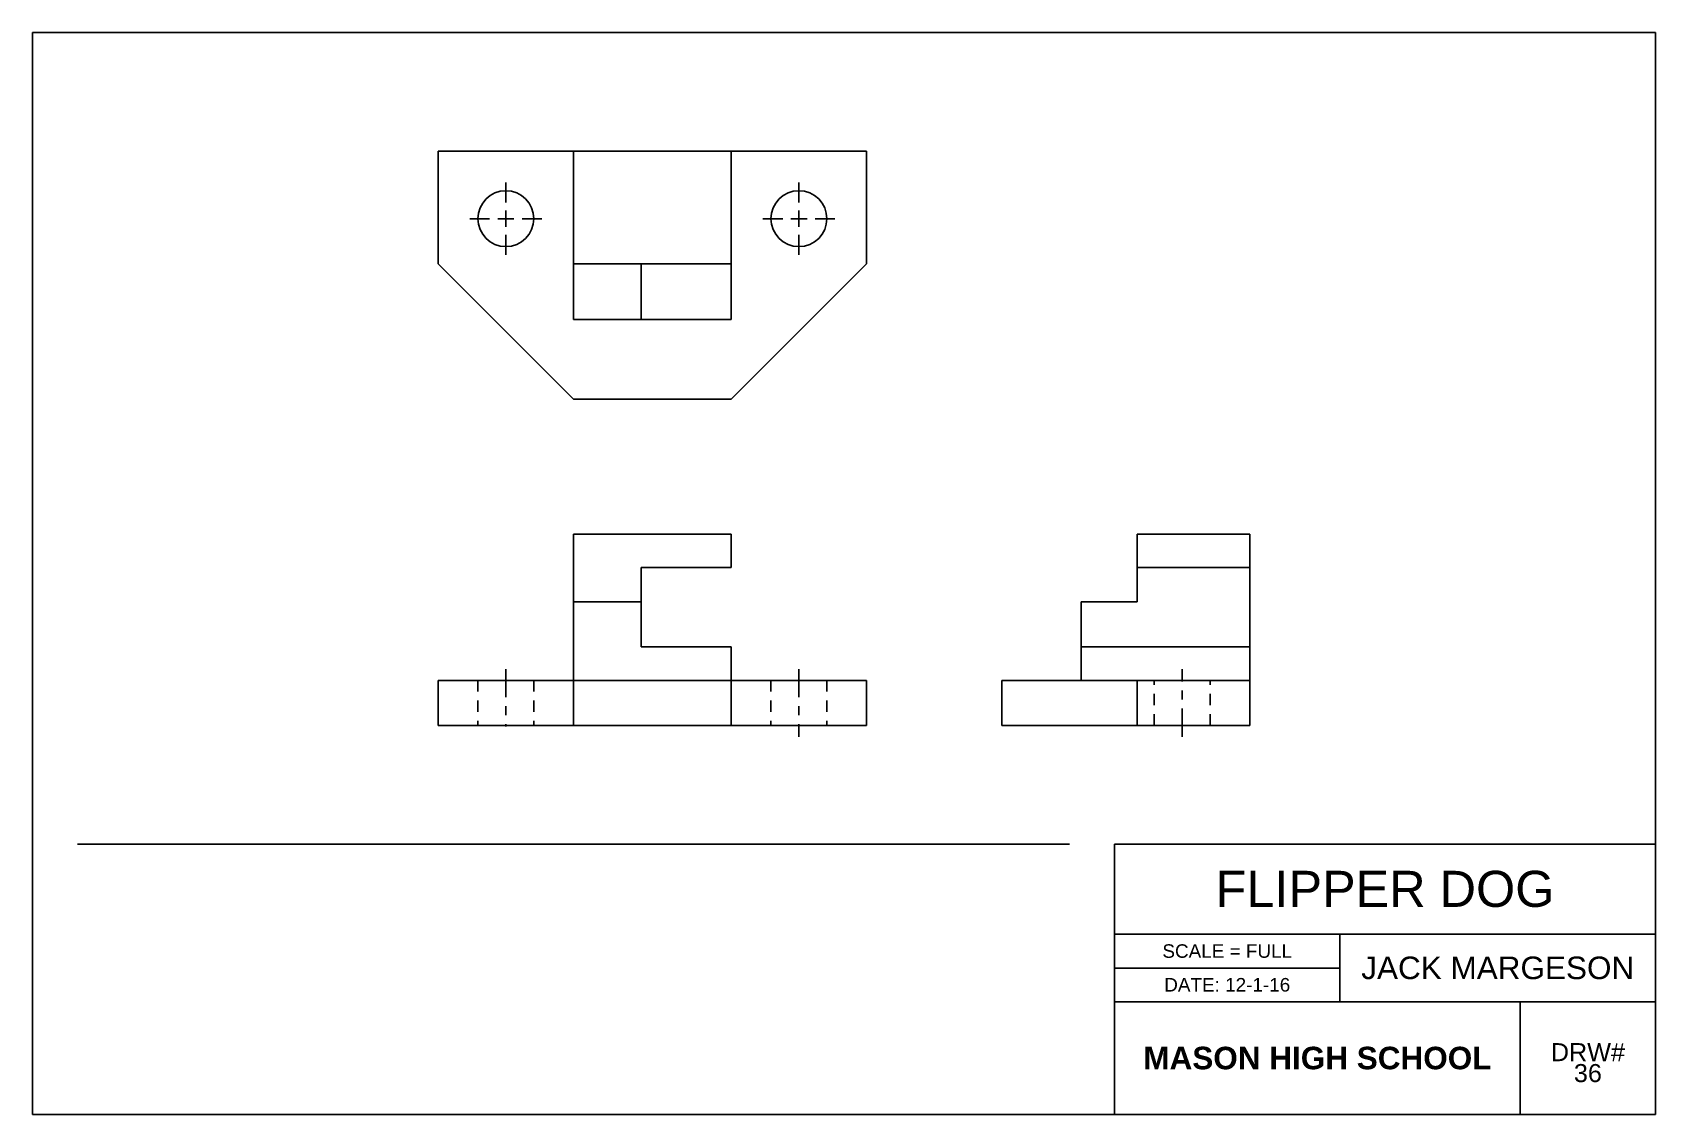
# Model space of a CAD drawing. Header units: inches. Extents: x 0 to 18, y 0 to 12.
import ezdxf

# ---------------------------------------------------------------- set-up
doc = ezdxf.new("R2010")
doc.units = ezdxf.units.IN
doc.header["$MEASUREMENT"] = 0
doc.linetypes.add('CENTER', pattern=[2, 1.25, -0.25, 0.25, -0.25])
doc.linetypes.add('HIDDEN', pattern=[0.375, 0.25, -0.125])
doc.layers.add('dims', color=3, linetype='Continuous')
doc.styles.get("Standard").update_dxf_attribs({"font": 'arial.ttf'})

msp = doc.modelspace()

# ---------------------------------------------------------------- linework, layer by layer
for p, q in [((18, 12), (0, 12)), ((0, 12), (0, 0)), ((18, 12), (0, 12)), ((0, 12), (0, 0)), ((18, 0), (18, 12)), ((18, 0), (18, 12)), ((4.5, 10.685), (9.25, 10.685)), ((4.5, 9.435), (4.5, 10.685)), ((4.5, 10.685), (4.5, 9.435)), ((4.5, 10.685), (9.25, 10.685)), ((6, 10.685), (7.75, 10.685)), ((6, 10.685), (6, 9.435)), ((7.75, 9.435), (7.75, 10.685)), ((9.25, 10.685), (9.25, 9.435)), ((9.25, 10.685), (9.25, 9.435)), ((4.5, 9.435), (6, 7.935)), ((6, 9.435), (7.75, 9.435)), ((6, 9.435), (6, 8.815)), ((6.75, 8.815), (6.75, 9.435)), ((9.25, 9.435), (7.75, 7.935)), ((7.75, 8.815), (7.75, 9.435)), ((6, 8.815), (7.75, 8.815)), ((7.75, 8.815), (6.75, 8.815)), ((7.75, 7.935), (6, 7.935)), ((7.75, 7.935), (6, 7.935)), ((6, 6.435), (7.75, 6.435)), ((7.75, 6.435), (6, 6.435)), ((6, 6.435), (6, 6.065)), ((6, 6.435), (6, 5.685)), ((6.875, 6.435), (7.75, 6.435)), ((7.75, 6.435), (7.75, 6.065)), ((13.5, 6.435), (12.25, 6.435)), ((12.25, 6.435), (13.5, 6.435)), ((13.5, 6.435), (12.25, 6.435)), ((12.25, 6.435), (12.25, 6.065)), ((12.25, 5.685), (12.25, 6.435)), ((12.25, 6.435), (12.25, 5.685)), ((13.5, 4.315), (13.5, 6.435)), ((13.5, 6.435), (13.5, 4.815)), ((13.5, 6.065), (13.5, 6.435)), ((6, 6.065), (6, 5.185)), ((7.75, 6.065), (6.75, 6.065)), ((6.75, 5.185), (6.75, 6.065)), ((12.25, 6.065), (13.5, 6.065)), ((6, 5.685), (6.75, 5.685)), ((12.25, 5.685), (11.63, 5.685)), ((11.63, 5.685), (11.63, 5.185)), ((6, 4.815), (6, 5.185)), ((6.75, 5.185), (7.75, 5.185)), ((7.75, 5.185), (7.75, 4.815)), ((11.63, 4.815), (11.63, 5.185)), ((13.5, 5.185), (11.63, 5.185)), ((11.63, 5.185), (12.25, 5.185)), ((13.5, 4.815), (13.5, 5.185)), ((4.5, 4.315), (4.5, 4.815)), ((4.5, 4.315), (4.5, 4.815)), ((4.5, 4.815), (6, 4.815)), ((6, 4.815), (6, 4.315)), ((6, 4.815), (7.75, 4.815)), ((9.25, 4.815), (7.75, 4.815)), ((7.75, 4.815), (7.75, 4.315)), ((7.75, 4.815), (7.75, 4.315)), ((9.25, 4.815), (9.25, 4.315)), ((9.25, 4.315), (9.25, 4.815)), ((9.25, 4.315), (9.25, 4.815)), ((10.75, 4.815), (10.75, 4.315)), ((12.25, 4.815), (10.75, 4.815)), ((10.75, 4.315), (10.75, 4.815)), ((13.5, 4.815), (11.63, 4.815)), ((12.25, 4.315), (12.25, 4.815)), ((12.25, 4.815), (13.5, 4.815)), ((13.5, 4.315), (13.5, 4.815)), ((9.25, 4.315), (4.5, 4.315)), ((6, 4.315), (4.5, 4.315)), ((7.75, 4.315), (6, 4.315)), ((7.75, 4.315), (9.25, 4.315)), ((10.75, 4.315), (13.5, 4.315)), ((12.25, 4.315), (10.75, 4.315)), ((13.5, 4.315), (12.25, 4.315)), ((11.5, 3), (0.5, 3)), ((18, 3), (12, 3)), ((12, 3), (12, 0)), ((12, 3), (12, 2)), ((18, 0), (18, 3)), ((12, 2), (18, 2)), ((14.5, 1.25), (14.5, 2)), ((14.5, 2), (14.5, 1.625)), ((18, 2), (18, 1.25)), ((14.5, 1.625), (12, 1.625)), ((18, 1.25), (12, 1.25)), ((12, 1.25), (14.5, 1.25)), ((16.5, 0), (16.5, 1.25)), ((0, 0), (18, 0)), ((0, 0), (18, 0)), ((18, 0), (16.5, 0)), ((18, 0), (16.5, 0))]:
    msp.add_line(p, q)
at = {"color": 3, "linetype": 'CENTER', "ltscale": 0.25}
for p, q in [((5.25, 10.115), (5.25, 10.335)), ((8.5, 10.115), (8.5, 10.335)), ((5.07, 9.935), (4.85, 9.935)), ((5.16, 9.935), (5.34, 9.935)), ((5.25, 9.845), (5.25, 10.025)), ((5.43, 9.935), (5.65, 9.935)), ((8.32, 9.935), (8.1, 9.935)), ((8.41, 9.935), (8.59, 9.935)), ((8.5, 9.845), (8.5, 10.025)), ((8.68, 9.935), (8.9, 9.935)), ((5.25, 9.755), (5.25, 9.535)), ((8.5, 9.755), (8.5, 9.535)), ((5.25, 4.94), (5.25, 4.302)), ((8.5, 4.94), (8.5, 4.19)), ((12.75, 4.19), (12.75, 4.94))]:
    msp.add_line(p, q, dxfattribs=at)
at = {"color": 18, "linetype": 'HIDDEN', "ltscale": 0.5, "true_color": 0x000000}
for p, q in [((4.94, 4.815), (4.94, 4.315)), ((5.56, 4.815), (5.56, 4.315)), ((8.19, 4.815), (8.19, 4.315)), ((8.81, 4.815), (8.81, 4.315)), ((12.44, 4.315), (12.44, 4.815)), ((13.06, 4.315), (13.06, 4.815))]:
    msp.add_line(p, q, dxfattribs=at)
for centre in [(5.25, 9.935), (8.5, 9.935)]:
    msp.add_circle(centre, 0.31)

# ---------------------------------------------------------------- texts
for s, width, insert, char_height, attachment_point in [('FLIPPER DOG', 6, (15, 2.5), 0.4, 5), ('SCALE = FULL', 2.5, (13.25, 1.812), 0.15, 5), ('DATE: 12-1-16', 2.5, (13.25, 1.438), 0.15, 5), ('{\\fArial|b1|i0|c0|p34;MASON HIGH SCHOOL}', 4.5, (14.25, 0.625), 0.25, 5), ('\\PDRW#', 1.5, (17.25, 1.125), 0.2, 2), ('\\P36', 1.5, (17.25, 0.625), 0.2, 5)]:
    msp.add_mtext_dynamic_manual_height_columns(s, width=width, gutter_width=1, heights=[0], dxfattribs=dict(insert=insert, char_height=char_height, attachment_point=attachment_point))
at = {"layer": 'dims', "color": 3, "insert": (16.25, 1.625), "char_height": 0.25, "attachment_point": 5}
msp.add_mtext_dynamic_manual_height_columns('{\\C0;JACK MARGESON}', width=3.5, gutter_width=1, heights=[0], dxfattribs=at)

doc.saveas('drawing.dxf')
